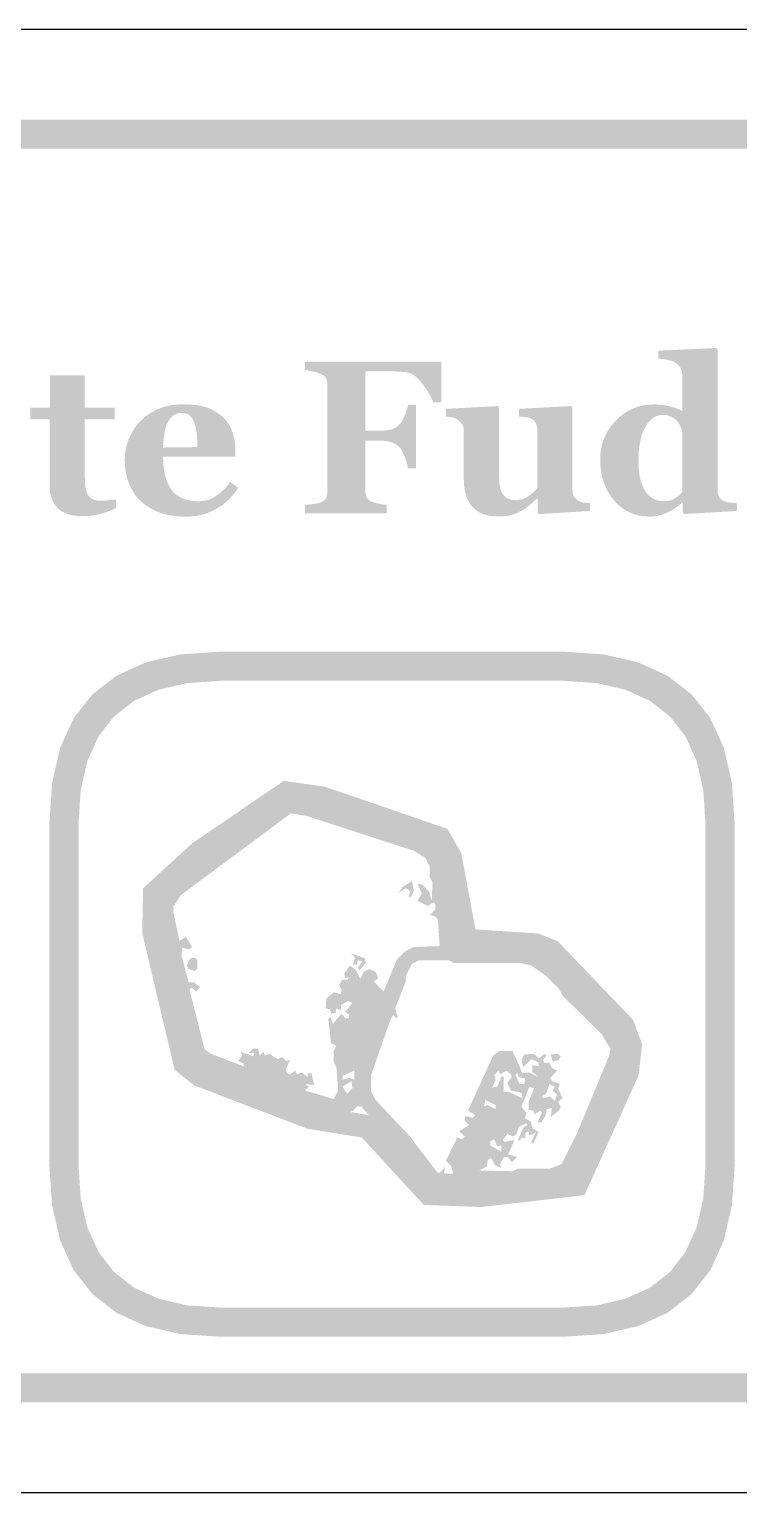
# Model space of a CAD drawing. Header units: millimetres. Extents: x 6 to 294, y 109 to 451.
# Drawn here: x 169.02 to 178.76, y 244.86 to 264.94 of the extents above; entities that cross this region are included whole.
import ezdxf

# ---------------------------------------------------------------- set-up
doc = ezdxf.new("R2010")
doc.units = ezdxf.units.MM
doc.layers.add('CUT', color=1, linetype='Continuous')
doc.layers.add('RASTER', color=7, linetype='Continuous')

msp = doc.modelspace()

# ---------------------------------------------------------------- hatches: boundary and pattern name
at = {"layer": 'RASTER'}
h = msp.add_hatch(color=7, dxfattribs=at)
h.paths.add_polyline_path([(143.2, 261.501), (143.234, 262.016), (143.337, 262.463), (143.509, 262.841), (143.75, 263.151), (144.059, 263.391), (144.438, 263.563), (144.884, 263.666), (145.4, 263.701), (202.6, 263.701), (203.116, 263.666), (203.563, 263.563), (203.941, 263.391), (204.25, 263.151), (204.491, 262.841), (204.663, 262.463), (204.766, 262.016), (204.8, 261.501), (204.8, 248.301), (204.766, 247.785), (204.663, 247.338), (204.491, 246.96), (204.25, 246.651), (203.941, 246.41), (203.563, 246.238), (203.116, 246.135), (202.6, 246.101), (145.4, 246.101), (144.884, 246.135), (144.438, 246.238), (144.059, 246.41), (143.75, 246.651), (143.509, 246.96), (143.337, 247.338), (143.234, 247.785), (143.2, 248.301)])
h.paths.add_polyline_path([(143.6, 261.501), (143.6, 248.301), (143.628, 247.879), (143.712, 247.513), (143.853, 247.204), (144.05, 246.951), (144.303, 246.754), (144.613, 246.613), (144.978, 246.529), (145.4, 246.501), (202.6, 246.501), (203.022, 246.529), (203.388, 246.613), (203.697, 246.754), (203.95, 246.951), (204.147, 247.204), (204.288, 247.513), (204.372, 247.879), (204.4, 248.301), (204.4, 261.501), (204.372, 261.923), (204.288, 262.288), (204.147, 262.598), (203.95, 262.851), (203.697, 263.048), (203.388, 263.188), (203.022, 263.273), (202.6, 263.301), (145.4, 263.301), (144.978, 263.273), (144.613, 263.188), (144.303, 263.048), (144.05, 262.851), (143.853, 262.598), (143.712, 262.288), (143.628, 261.923), (143.6, 261.501)], flags=0)
h = msp.add_hatch(color=7, dxfattribs=at)
h.paths.add_polyline_path([(178.731, 258.332), (178.009, 258.289), (177.987, 258.31), (177.987, 258.444), (177.976, 258.447), (177.958, 258.428), (177.937, 258.41), (177.915, 258.392), (177.892, 258.375), (177.867, 258.358), (177.84, 258.342), (177.812, 258.327), (177.782, 258.312), (177.752, 258.298), (177.721, 258.286), (177.69, 258.277), (177.659, 258.268), (177.628, 258.262), (177.598, 258.258), (177.566, 258.255), (177.535, 258.254), (177.463, 258.257), (177.394, 258.268), (177.328, 258.285), (177.266, 258.309), (177.206, 258.34), (177.15, 258.378), (177.097, 258.422), (177.048, 258.474), (177.003, 258.531), (176.964, 258.592), (176.931, 258.657), (176.904, 258.726), (176.883, 258.799), (176.868, 258.876), (176.859, 258.957), (176.856, 259.042), (176.859, 259.118), (176.869, 259.191), (176.886, 259.261), (176.909, 259.329), (176.94, 259.394), (176.976, 259.456), (177.02, 259.516), (177.07, 259.572), (177.125, 259.624), (177.183, 259.669), (177.244, 259.707), (177.307, 259.738), (177.374, 259.762), (177.443, 259.78), (177.515, 259.79), (177.59, 259.793), (177.619, 259.793), (177.649, 259.792), (177.678, 259.79), (177.706, 259.787), (177.734, 259.783), (177.762, 259.778), (177.789, 259.773), (177.815, 259.766), (177.841, 259.759), (177.865, 259.752), (177.888, 259.745), (177.91, 259.737), (177.93, 259.729), (177.949, 259.72), (177.967, 259.712), (177.984, 259.703), (177.984, 260.182), (177.983, 260.195), (177.982, 260.208), (177.981, 260.221), (177.978, 260.234), (177.975, 260.247), (177.971, 260.259), (177.967, 260.271), (177.962, 260.283), (177.956, 260.295), (177.95, 260.306), (177.943, 260.316), (177.936, 260.326), (177.928, 260.335), (177.92, 260.343), (177.912, 260.351), (177.903, 260.357), (177.891, 260.365), (177.879, 260.372), (177.866, 260.379), (177.852, 260.385), (177.837, 260.391), (177.822, 260.395), (177.806, 260.4), (177.79, 260.404), (177.773, 260.407), (177.755, 260.41), (177.738, 260.413), (177.721, 260.415), (177.704, 260.418), (177.687, 260.42), (177.67, 260.422), (177.653, 260.423), (177.653, 260.53), (178.444, 260.568), (178.466, 260.545), (178.466, 258.625), (178.466, 258.611), (178.467, 258.598), (178.468, 258.585), (178.47, 258.573), (178.473, 258.562), (178.476, 258.551), (178.48, 258.541), (178.484, 258.531), (178.489, 258.522), (178.494, 258.513), (178.501, 258.504), (178.508, 258.497), (178.516, 258.489), (178.524, 258.483), (178.533, 258.476), (178.543, 258.471), (178.551, 258.467), (178.56, 258.463), (178.57, 258.46), (178.581, 258.457), (178.593, 258.454), (178.605, 258.451), (178.619, 258.449), (178.633, 258.447), (178.648, 258.446), (178.662, 258.444), (178.675, 258.443), (178.687, 258.441), (178.699, 258.44), (178.71, 258.44), (178.721, 258.439), (178.731, 258.438)])
h.paths.add_polyline_path([(177.984, 258.592), (177.984, 259.42), (177.981, 259.428), (177.978, 259.437), (177.975, 259.446), (177.971, 259.455), (177.968, 259.465), (177.964, 259.475), (177.96, 259.485), (177.955, 259.495), (177.95, 259.505), (177.945, 259.515), (177.939, 259.525), (177.933, 259.535), (177.927, 259.544), (177.92, 259.554), (177.912, 259.563), (177.905, 259.572), (177.897, 259.58), (177.889, 259.587), (177.88, 259.594), (177.87, 259.601), (177.86, 259.608), (177.849, 259.614), (177.838, 259.621), (177.826, 259.626), (177.814, 259.632), (177.801, 259.637), (177.788, 259.641), (177.774, 259.644), (177.76, 259.647), (177.746, 259.648), (177.731, 259.65), (177.716, 259.65), (177.68, 259.647), (177.646, 259.64), (177.613, 259.627), (177.582, 259.609), (177.553, 259.585), (177.526, 259.557), (177.5, 259.523), (177.475, 259.484), (177.453, 259.441), (177.434, 259.393), (177.418, 259.341), (177.405, 259.285), (177.395, 259.224), (177.387, 259.159), (177.383, 259.09), (177.382, 259.017), (177.382, 258.988), (177.383, 258.959), (177.384, 258.932), (177.386, 258.904), (177.388, 258.878), (177.391, 258.853), (177.394, 258.828), (177.398, 258.804), (177.403, 258.781), (177.408, 258.758), (177.415, 258.735), (177.422, 258.714), (177.43, 258.692), (177.438, 258.672), (177.448, 258.652), (177.458, 258.632), (177.469, 258.613), (177.481, 258.595), (177.493, 258.578), (177.506, 258.563), (177.52, 258.548), (177.535, 258.534), (177.551, 258.522), (177.567, 258.51), (177.584, 258.5), (177.602, 258.491), (177.621, 258.483), (177.64, 258.477), (177.661, 258.473), (177.682, 258.469), (177.704, 258.467), (177.727, 258.466), (177.749, 258.467), (177.77, 258.468), (177.79, 258.471), (177.809, 258.475), (177.827, 258.48), (177.844, 258.486), (177.86, 258.493), (177.875, 258.501), (177.89, 258.51), (177.904, 258.519), (177.918, 258.53), (177.932, 258.541), (177.945, 258.553), (177.958, 258.565), (177.971, 258.578), (177.984, 258.592)], flags=0)
for points in [[(174.676, 259.824), (174.563, 259.824), (174.552, 259.855), (174.538, 259.886), (174.522, 259.918), (174.504, 259.95), (174.485, 259.982), (174.463, 260.015), (174.439, 260.049), (174.413, 260.083), (174.386, 260.115), (174.36, 260.144), (174.334, 260.168), (174.308, 260.189), (174.283, 260.206), (174.258, 260.219), (174.233, 260.228), (174.209, 260.233), (174.197, 260.234), (174.185, 260.236), (174.172, 260.237), (174.157, 260.238), (174.142, 260.24), (174.126, 260.241), (174.109, 260.242), (174.092, 260.243), (174.073, 260.244), (174.056, 260.245), (174.038, 260.246), (174.021, 260.246), (174.005, 260.247), (173.988, 260.247), (173.972, 260.248), (173.957, 260.248), (173.633, 260.248), (173.633, 259.432), (173.84, 259.432), (173.861, 259.432), (173.882, 259.433), (173.902, 259.434), (173.922, 259.437), (173.94, 259.439), (173.958, 259.443), (173.975, 259.447), (173.992, 259.451), (174.008, 259.457), (174.023, 259.463), (174.038, 259.471), (174.053, 259.479), (174.067, 259.488), (174.08, 259.499), (174.094, 259.51), (174.106, 259.522), (174.115, 259.532), (174.124, 259.544), (174.133, 259.557), (174.142, 259.571), (174.151, 259.587), (174.16, 259.605), (174.169, 259.624), (174.177, 259.645), (174.185, 259.666), (174.193, 259.686), (174.199, 259.706), (174.205, 259.724), (174.21, 259.742), (174.214, 259.76), (174.217, 259.776), (174.219, 259.792), (174.33, 259.792), (174.33, 258.917), (174.219, 258.917), (174.217, 258.934), (174.214, 258.952), (174.21, 258.971), (174.205, 258.991), (174.199, 259.011), (174.191, 259.032), (174.183, 259.055), (174.174, 259.078), (174.164, 259.101), (174.155, 259.121), (174.146, 259.14), (174.137, 259.156), (174.129, 259.171), (174.121, 259.184), (174.113, 259.194), (174.106, 259.203), (174.095, 259.214), (174.083, 259.225), (174.071, 259.235), (174.058, 259.244), (174.044, 259.252), (174.029, 259.26), (174.014, 259.267), (173.998, 259.273), (173.981, 259.278), (173.963, 259.283), (173.945, 259.287), (173.925, 259.29), (173.905, 259.292), (173.884, 259.294), (173.862, 259.295), (173.84, 259.295), (173.633, 259.295), (173.633, 258.607), (173.633, 258.594), (173.634, 258.582), (173.636, 258.57), (173.638, 258.558), (173.641, 258.547), (173.644, 258.536), (173.648, 258.526), (173.653, 258.517), (173.658, 258.508), (173.665, 258.499), (173.673, 258.491), (173.682, 258.483), (173.692, 258.476), (173.703, 258.469), (173.715, 258.462), (173.728, 258.456), (173.737, 258.453), (173.746, 258.45), (173.756, 258.446), (173.767, 258.443), (173.778, 258.44), (173.79, 258.438), (173.803, 258.435), (173.817, 258.432), (173.831, 258.429), (173.845, 258.427), (173.859, 258.424), (173.873, 258.422), (173.887, 258.42), (173.901, 258.418), (173.915, 258.417), (173.929, 258.415), (173.929, 258.301), (172.808, 258.301), (172.808, 258.415), (172.819, 258.416), (172.831, 258.417), (172.844, 258.419), (172.858, 258.42), (172.872, 258.422), (172.888, 258.424), (172.904, 258.426), (172.921, 258.428), (172.938, 258.43), (172.954, 258.432), (172.968, 258.434), (172.981, 258.436), (172.992, 258.439), (173.003, 258.442), (173.012, 258.444), (173.019, 258.447), (173.032, 258.453), (173.044, 258.459), (173.054, 258.465), (173.064, 258.472), (173.073, 258.479), (173.08, 258.487), (173.087, 258.496), (173.093, 258.504), (173.097, 258.514), (173.102, 258.524), (173.105, 258.535), (173.108, 258.546), (173.11, 258.558), (173.112, 258.571), (173.113, 258.584), (173.113, 258.598), (173.113, 260.064), (173.113, 260.077), (173.112, 260.089), (173.11, 260.1), (173.108, 260.111), (173.106, 260.122), (173.103, 260.132), (173.099, 260.142), (173.095, 260.152), (173.09, 260.161), (173.083, 260.17), (173.076, 260.178), (173.067, 260.186), (173.057, 260.193), (173.045, 260.201), (173.033, 260.207), (173.019, 260.214), (173.009, 260.218), (172.997, 260.222), (172.985, 260.227), (172.972, 260.231), (172.958, 260.235), (172.943, 260.239), (172.927, 260.242), (172.911, 260.246), (172.895, 260.25), (172.879, 260.253), (172.865, 260.256), (172.852, 260.258), (172.839, 260.26), (172.828, 260.262), (172.818, 260.264), (172.808, 260.265), (172.808, 260.379), (174.676, 260.379)], [(170.213, 258.368), (170.189, 258.358), (170.165, 258.348), (170.14, 258.339), (170.116, 258.329), (170.09, 258.32), (170.065, 258.311), (170.038, 258.303), (170.012, 258.294), (169.984, 258.286), (169.956, 258.28), (169.925, 258.274), (169.893, 258.269), (169.86, 258.266), (169.825, 258.263), (169.789, 258.262), (169.751, 258.261), (169.696, 258.263), (169.644, 258.268), (169.596, 258.277), (169.552, 258.289), (169.512, 258.305), (169.475, 258.324), (169.442, 258.346), (169.412, 258.373), (169.386, 258.402), (169.364, 258.434), (169.345, 258.469), (169.329, 258.508), (169.317, 258.549), (169.308, 258.593), (169.303, 258.64), (169.302, 258.69), (169.302, 259.59), (169.038, 259.59), (169.038, 259.748), (169.307, 259.748), (169.307, 260.192), (169.783, 260.192), (169.783, 259.748), (170.194, 259.748), (170.194, 259.59), (169.786, 259.59), (169.786, 258.787), (169.787, 258.746), (169.789, 258.708), (169.793, 258.673), (169.798, 258.641), (169.805, 258.612), (169.813, 258.586), (169.823, 258.563), (169.834, 258.544), (169.847, 258.527), (169.863, 258.513), (169.88, 258.5), (169.9, 258.49), (169.923, 258.482), (169.948, 258.477), (169.975, 258.473), (170.005, 258.472), (170.015, 258.472), (170.026, 258.473), (170.039, 258.473), (170.052, 258.474), (170.066, 258.474), (170.081, 258.475), (170.097, 258.477), (170.115, 258.478), (170.131, 258.48), (170.147, 258.481), (170.161, 258.483), (170.174, 258.484), (170.186, 258.486), (170.196, 258.488), (170.205, 258.489), (170.213, 258.491)], [(176.718, 258.332), (176.019, 258.289), (175.997, 258.31), (175.997, 258.501), (175.989, 258.501), (175.976, 258.49), (175.964, 258.479), (175.951, 258.468), (175.939, 258.457), (175.927, 258.446), (175.915, 258.435), (175.903, 258.424), (175.891, 258.413), (175.879, 258.402), (175.866, 258.392), (175.853, 258.382), (175.839, 258.372), (175.824, 258.362), (175.809, 258.353), (175.794, 258.343), (175.778, 258.334), (175.759, 258.325), (175.741, 258.316), (175.723, 258.308), (175.705, 258.3), (175.687, 258.293), (175.67, 258.287), (175.653, 258.281), (175.636, 258.276), (175.619, 258.271), (175.599, 258.268), (175.578, 258.264), (175.554, 258.262), (175.529, 258.26), (175.502, 258.258), (175.473, 258.257), (175.442, 258.257), (175.388, 258.259), (175.338, 258.265), (175.291, 258.276), (175.247, 258.29), (175.206, 258.309), (175.168, 258.332), (175.134, 258.359), (175.103, 258.39), (175.075, 258.425), (175.051, 258.464), (175.031, 258.506), (175.015, 258.551), (175.002, 258.6), (174.992, 258.652), (174.987, 258.708), (174.985, 258.767), (174.985, 259.426), (174.985, 259.44), (174.984, 259.453), (174.982, 259.466), (174.98, 259.478), (174.977, 259.489), (174.973, 259.5), (174.968, 259.51), (174.963, 259.519), (174.957, 259.528), (174.951, 259.536), (174.945, 259.545), (174.938, 259.553), (174.93, 259.561), (174.922, 259.568), (174.913, 259.575), (174.905, 259.583), (174.897, 259.588), (174.889, 259.593), (174.88, 259.597), (174.871, 259.601), (174.861, 259.605), (174.851, 259.608), (174.84, 259.611), (174.828, 259.614), (174.817, 259.616), (174.805, 259.618), (174.794, 259.62), (174.784, 259.622), (174.773, 259.623), (174.763, 259.625), (174.753, 259.626), (174.743, 259.626), (174.743, 259.733), (175.454, 259.771), (175.47, 259.75), (175.47, 258.775), (175.471, 258.739), (175.474, 258.705), (175.478, 258.673), (175.484, 258.644), (175.493, 258.618), (175.503, 258.594), (175.514, 258.572), (175.528, 258.553), (175.543, 258.536), (175.559, 258.521), (175.577, 258.509), (175.596, 258.499), (175.617, 258.491), (175.639, 258.485), (175.662, 258.482), (175.687, 258.481), (175.712, 258.482), (175.737, 258.484), (175.762, 258.489), (175.785, 258.495), (175.808, 258.502), (175.831, 258.511), (175.853, 258.522), (175.874, 258.535), (175.894, 258.549), (175.912, 258.563), (175.929, 258.577), (175.945, 258.591), (175.96, 258.606), (175.973, 258.621), (175.984, 258.636), (175.994, 258.651), (175.994, 259.44), (175.994, 259.453), (175.993, 259.465), (175.992, 259.476), (175.99, 259.488), (175.987, 259.499), (175.984, 259.509), (175.98, 259.52), (175.975, 259.53), (175.97, 259.539), (175.965, 259.549), (175.959, 259.557), (175.952, 259.566), (175.945, 259.574), (175.937, 259.581), (175.929, 259.588), (175.92, 259.594), (175.913, 259.598), (175.905, 259.602), (175.897, 259.606), (175.888, 259.609), (175.878, 259.612), (175.867, 259.614), (175.856, 259.616), (175.844, 259.618), (175.832, 259.619), (175.82, 259.62), (175.807, 259.622), (175.795, 259.623), (175.782, 259.624), (175.769, 259.625), (175.757, 259.626), (175.744, 259.626), (175.744, 259.733), (176.454, 259.771), (176.476, 259.75), (176.476, 258.619), (176.477, 258.606), (176.478, 258.594), (176.479, 258.582), (176.481, 258.571), (176.484, 258.561), (176.488, 258.55), (176.492, 258.541), (176.497, 258.532), (176.502, 258.523), (176.508, 258.514), (176.515, 258.506), (176.522, 258.498), (176.53, 258.491), (176.538, 258.484), (176.547, 258.477), (176.557, 258.471), (176.564, 258.466), (176.572, 258.463), (176.58, 258.459), (176.589, 258.456), (176.598, 258.453), (176.608, 258.451), (176.618, 258.448), (176.629, 258.447), (176.641, 258.445), (176.652, 258.444), (176.663, 258.442), (176.674, 258.441), (176.685, 258.44), (176.696, 258.44), (176.707, 258.439), (176.718, 258.438)]]:
    msp.add_hatch(color=7, dxfattribs=at).paths.add_polyline_path(points)
h = msp.add_hatch(color=7, dxfattribs=at)
h.paths.add_polyline_path([(171.89, 258.651), (171.877, 258.63), (171.863, 258.61), (171.848, 258.59), (171.833, 258.57), (171.818, 258.55), (171.801, 258.531), (171.784, 258.512), (171.766, 258.493), (171.748, 258.475), (171.729, 258.458), (171.709, 258.441), (171.689, 258.425), (171.668, 258.409), (171.646, 258.394), (171.624, 258.38), (171.601, 258.367), (171.577, 258.353), (171.552, 258.341), (171.527, 258.329), (171.503, 258.318), (171.478, 258.308), (171.453, 258.298), (171.428, 258.29), (171.403, 258.282), (171.377, 258.276), (171.351, 258.27), (171.323, 258.265), (171.295, 258.261), (171.266, 258.258), (171.235, 258.256), (171.204, 258.254), (171.172, 258.254), (171.119, 258.255), (171.067, 258.258), (171.018, 258.263), (170.97, 258.269), (170.924, 258.278), (170.88, 258.289), (170.838, 258.301), (170.798, 258.315), (170.759, 258.331), (170.723, 258.349), (170.687, 258.368), (170.654, 258.388), (170.622, 258.409), (170.593, 258.432), (170.564, 258.456), (170.538, 258.481), (170.513, 258.508), (170.49, 258.535), (170.468, 258.564), (170.448, 258.594), (170.43, 258.626), (170.413, 258.658), (170.398, 258.692), (170.385, 258.726), (170.373, 258.762), (170.363, 258.799), (170.354, 258.836), (170.347, 258.874), (170.341, 258.912), (170.337, 258.952), (170.335, 258.992), (170.334, 259.033), (170.335, 259.07), (170.338, 259.107), (170.342, 259.144), (170.348, 259.18), (170.356, 259.215), (170.365, 259.25), (170.376, 259.285), (170.389, 259.32), (170.404, 259.353), (170.42, 259.386), (170.437, 259.418), (170.456, 259.449), (170.476, 259.479), (170.498, 259.508), (170.521, 259.536), (170.545, 259.563), (170.571, 259.589), (170.598, 259.613), (170.627, 259.636), (170.658, 259.658), (170.69, 259.678), (170.724, 259.697), (170.759, 259.715), (170.796, 259.732), (170.835, 259.747), (170.874, 259.76), (170.915, 259.771), (170.957, 259.78), (171, 259.787), (171.044, 259.792), (171.089, 259.795), (171.135, 259.796), (171.186, 259.796), (171.233, 259.793), (171.279, 259.789), (171.322, 259.784), (171.363, 259.777), (171.402, 259.768), (171.438, 259.758), (171.472, 259.747), (171.505, 259.734), (171.535, 259.719), (171.565, 259.704), (171.593, 259.687), (171.619, 259.669), (171.645, 259.65), (171.668, 259.63), (171.691, 259.609), (171.711, 259.588), (171.73, 259.565), (171.747, 259.542), (171.763, 259.518), (171.777, 259.493), (171.79, 259.467), (171.802, 259.44), (171.812, 259.412), (171.821, 259.383), (171.829, 259.354), (171.835, 259.325), (171.841, 259.296), (171.845, 259.266), (171.848, 259.235), (171.85, 259.205), (171.85, 259.174), (171.85, 259.079), (170.86, 259.079), (170.862, 259.006), (170.867, 258.937), (170.876, 258.874), (170.889, 258.814), (170.905, 258.759), (170.925, 258.709), (170.949, 258.663), (170.976, 258.622), (171.007, 258.585), (171.042, 258.553), (171.082, 258.526), (171.126, 258.504), (171.174, 258.487), (171.226, 258.475), (171.283, 258.467), (171.344, 258.465), (171.377, 258.466), (171.411, 258.47), (171.443, 258.475), (171.474, 258.484), (171.505, 258.494), (171.534, 258.507), (171.563, 258.523), (171.591, 258.54), (171.618, 258.56), (171.644, 258.581), (171.669, 258.603), (171.693, 258.626), (171.716, 258.65), (171.738, 258.676), (171.759, 258.703), (171.779, 258.731)])
h.paths.add_polyline_path([(171.33, 259.208), (171.33, 259.23), (171.33, 259.252), (171.329, 259.274), (171.328, 259.297), (171.327, 259.319), (171.325, 259.342), (171.324, 259.365), (171.322, 259.388), (171.319, 259.41), (171.316, 259.432), (171.313, 259.452), (171.309, 259.472), (171.305, 259.49), (171.301, 259.507), (171.296, 259.523), (171.291, 259.539), (171.284, 259.555), (171.277, 259.571), (171.27, 259.585), (171.261, 259.599), (171.252, 259.611), (171.243, 259.623), (171.233, 259.633), (171.223, 259.643), (171.211, 259.651), (171.2, 259.658), (171.187, 259.664), (171.174, 259.669), (171.16, 259.673), (171.145, 259.676), (171.13, 259.677), (171.114, 259.678), (171.086, 259.676), (171.06, 259.671), (171.035, 259.662), (171.012, 259.649), (170.99, 259.633), (170.97, 259.613), (170.951, 259.59), (170.933, 259.563), (170.917, 259.533), (170.904, 259.498), (170.891, 259.459), (170.881, 259.416), (170.873, 259.369), (170.867, 259.317), (170.863, 259.261), (170.86, 259.202)], flags=0)
h = msp.add_hatch(color=7, dxfattribs=at)
h.paths.add_polyline_path([(169.3, 254.051), (169.337, 254.602), (169.447, 255.079), (169.63, 255.483), (169.888, 255.813), (170.218, 256.07), (170.622, 256.254), (171.099, 256.364), (171.65, 256.401), (176.35, 256.401), (176.901, 256.364), (177.378, 256.254), (177.782, 256.07), (178.112, 255.813), (178.37, 255.483), (178.553, 255.079), (178.663, 254.602), (178.7, 254.051), (178.7, 249.351), (178.663, 248.8), (178.553, 248.323), (178.37, 247.919), (178.112, 247.588), (177.782, 247.331), (177.378, 247.148), (176.901, 247.038), (176.35, 247.001), (171.65, 247.001), (171.099, 247.038), (170.622, 247.148), (170.218, 247.331), (169.888, 247.588), (169.63, 247.919), (169.447, 248.323), (169.337, 248.8), (169.3, 249.351)])
h.paths.add_polyline_path([(169.7, 254.051), (169.7, 249.351), (169.73, 248.894), (169.822, 248.498), (169.974, 248.163), (170.188, 247.888), (170.462, 247.675), (170.797, 247.523), (171.193, 247.431), (171.65, 247.401), (176.35, 247.401), (176.807, 247.431), (177.203, 247.523), (177.538, 247.675), (177.813, 247.888), (178.026, 248.163), (178.178, 248.498), (178.27, 248.894), (178.3, 249.351), (178.3, 254.051), (178.27, 254.508), (178.178, 254.904), (178.026, 255.239), (177.813, 255.513), (177.538, 255.727), (177.203, 255.879), (176.807, 255.97), (176.35, 256.001), (171.65, 256.001), (171.193, 255.97), (170.797, 255.879), (170.462, 255.727), (170.188, 255.513), (169.974, 255.239), (169.822, 254.904), (169.73, 254.508), (169.7, 254.051)], flags=0)
h = msp.add_hatch(color=7, dxfattribs=at)
h.paths.add_polyline_path([(172.516, 254.629), (173.08, 254.548), (174.76, 253.97), (174.95, 253.638), (175.145, 252.59), (176.01, 252.534), (176.275, 252.427), (177.308, 251.348), (177.431, 251.014), (177.384, 250.589), (176.64, 248.943), (175.222, 248.781), (174.436, 248.81), (173.585, 249.735), (172.835, 249.857), (171.287, 250.45), (171.019, 250.661), (170.573, 252.542), (170.586, 253.155), (171.257, 253.77)])
h.paths.add_polyline_path([(172.594, 254.294), (171.456, 253.518), (170.903, 253.012), (170.894, 252.576), (171.305, 250.844), (171.447, 250.732), (172.919, 250.167), (173.746, 250.033), (174.581, 249.125), (175.209, 249.102), (176.423, 249.241), (177.071, 250.674), (177.105, 250.974), (177.03, 251.175), (176.091, 252.156), (175.938, 252.218), (174.876, 252.287), (174.645, 253.526), (174.542, 253.707), (173.005, 254.236), (172.594, 254.294)], flags=0)
h = msp.add_hatch(color=7, dxfattribs=at)
h.paths.add_polyline_path([(172.624, 254.392), (172.687, 254.403), (173.2, 254.256), (174.409, 253.853), (174.604, 253.754), (174.739, 253.486), (174.911, 252.339), (175.912, 252.314), (176.07, 252.251), (176.363, 251.995), (176.487, 251.826), (177.022, 251.298), (177.132, 251.152), (177.195, 251.031), (177.195, 250.811), (176.473, 249.151), (176.205, 249.088), (175.326, 249.052), (175.252, 249.015), (174.593, 249.015), (174.325, 249.261), (174.274, 249.356), (174.105, 249.517), (174.054, 249.613), (173.577, 250.162), (173.519, 250.162), (173.467, 250.104), (173.273, 250.005), (173.053, 250.041), (171.514, 250.628), (171.32, 250.727), (171.246, 250.8), (171.147, 251.068), (170.927, 252.167), (170.818, 252.534), (170.781, 252.937), (170.88, 253.131), (170.99, 253.241), (172.309, 254.23)])
h.paths.add_polyline_path([(172.613, 254.183), (171.1, 253.058), (171.001, 252.9), (171.001, 252.827), (171.085, 252.435), (171.173, 252.486), (171.257, 252.35), (171.221, 252.314), (171.122, 252.339), (171.111, 252.24), (171.21, 251.863), (171.283, 251.863), (171.367, 251.801), (171.32, 251.738), (171.246, 251.79), (171.221, 251.764), (171.43, 250.947), (171.514, 250.884), (171.965, 250.712), (171.965, 250.749), (171.891, 250.785), (171.943, 250.859), (171.928, 250.91), (172.1, 250.848), (172.111, 250.895), (172.038, 250.895), (172.1, 250.958), (172.163, 250.947), (172.185, 250.859), (172.236, 250.91), (172.258, 250.859), (172.32, 250.884), (172.43, 250.811), (172.492, 250.837), (172.551, 250.785), (172.602, 250.8), (172.54, 250.664), (172.566, 250.617), (172.602, 250.602), (172.676, 250.653), (172.698, 250.602), (172.76, 250.628), (172.844, 250.565), (172.844, 250.617), (172.896, 250.617), (172.932, 250.455), (172.808, 250.47), (172.859, 250.434), (172.808, 250.382), (173.2, 250.261), (173.262, 250.382), (173.236, 250.701), (173.2, 250.774), (173.2, 250.921), (173.236, 250.994), (173.163, 251.031), (173.126, 251.361), (173.152, 251.386), (173.189, 251.298), (173.31, 251.434), (173.357, 251.372), (173.409, 251.372), (173.409, 251.423), (173.357, 251.46), (173.456, 251.581), (173.394, 251.606), (173.299, 251.555), (173.299, 251.482), (173.236, 251.507), (173.225, 251.445), (173.163, 251.434), (173.152, 251.496), (173.09, 251.507), (173.101, 251.643), (173.2, 251.727), (173.299, 251.702), (173.31, 251.764), (173.273, 251.837), (173.321, 251.9), (173.394, 251.9), (173.409, 251.936), (173.357, 251.922), (173.346, 251.984), (173.42, 252.094), (173.504, 252.031), (173.566, 251.911), (173.614, 252.009), (173.687, 252.046), (173.775, 252.009), (173.812, 251.922), (173.75, 251.874), (173.885, 251.738), (174.068, 252.178), (174.178, 252.288), (174.299, 252.35), (174.655, 252.361), (174.629, 252.717), (174.604, 252.764), (174.519, 252.79), (174.593, 252.863), (174.593, 252.937), (174.567, 252.962), (174.494, 252.911), (174.347, 252.984), (174.409, 253.083), (174.347, 253.219), (174.42, 253.204), (174.508, 253.109), (174.545, 252.984), (174.556, 253.23), (174.519, 253.303), (174.519, 253.45), (174.457, 253.571), (174.299, 253.67), (172.833, 254.146)], flags=0)
h.paths.add_polyline_path([(174.274, 253.256), (174.299, 253.12), (174.252, 253.021), (174.226, 253.047), (174.252, 253.109), (174.189, 253.157), (174.09, 253.094), (174.142, 253.168)], flags=0)
h.paths.add_polyline_path([(173.431, 252.266), (173.629, 252.193), (173.64, 252.13), (173.555, 252.031), (173.53, 252.057), (173.592, 252.156), (173.53, 252.167), (173.519, 252.105), (173.467, 252.105), (173.493, 252.204)], flags=0)
h.paths.add_polyline_path([(171.232, 252.193), (171.294, 252.204), (171.331, 252.167), (171.331, 252.057), (171.294, 252.02), (171.21, 252.046), (171.184, 252.094)], flags=0)
h.paths.add_polyline_path([(174.373, 252.167), (174.274, 252.119), (174.189, 251.947), (174.189, 251.874), (174.043, 251.507), (174.079, 251.397), (174.054, 251.372), (174.017, 251.423), (173.969, 251.324), (173.713, 250.591), (173.713, 250.371), (173.775, 250.25), (174.237, 249.759), (174.618, 249.261), (174.655, 249.246), (174.728, 249.334), (174.713, 249.246), (174.812, 249.235), (174.838, 249.246), (174.812, 249.345), (174.739, 249.418), (174.897, 249.737), (174.959, 249.711), (174.996, 249.748), (174.922, 249.821), (175.058, 249.906), (174.996, 249.968), (175.007, 250.03), (175.106, 250.005), (175.142, 250.041), (175.043, 250.104), (175.388, 250.859), (175.472, 250.921), (175.655, 250.921), (175.791, 250.617), (175.875, 250.628), (176.011, 250.565), (175.923, 250.639), (175.923, 250.727), (176.011, 250.712), (176.011, 250.763), (175.912, 250.811), (175.802, 250.701), (175.776, 250.8), (175.813, 250.873), (175.949, 250.884), (176.011, 250.822), (176.095, 250.884), (176.121, 250.859), (176.07, 250.8), (176.084, 250.763), (176.157, 250.763), (176.194, 250.69), (176.267, 250.653), (176.168, 250.554), (176.194, 250.507), (176.304, 250.47), (176.278, 250.408), (176.341, 250.272), (176.278, 250.225), (176.315, 250.151), (176.289, 250.104), (176.179, 250.016), (176.194, 250.14), (176.121, 250.126), (176.106, 250.03), (176.048, 249.942), (175.996, 249.942), (176.059, 250.078), (176.033, 250.104), (175.96, 250.052), (175.938, 250.104), (175.875, 250.115), (175.875, 250.225), (175.949, 250.408), (175.886, 250.434), (175.776, 250.162), (175.839, 250.078), (175.828, 249.994), (175.901, 249.957), (175.923, 249.869), (176.011, 249.81), (175.938, 249.649), (175.912, 249.675), (175.974, 249.81), (175.886, 249.759), (175.875, 249.821), (175.828, 249.796), (175.828, 249.722), (175.776, 249.737), (175.754, 249.686), (175.729, 249.711), (175.813, 249.884), (175.864, 249.906), (175.839, 249.931), (175.74, 249.884), (175.703, 249.774), (175.655, 249.748), (175.582, 249.785), (175.52, 249.7), (175.545, 249.675), (175.681, 249.7), (175.593, 249.503), (175.718, 249.466), (175.644, 249.393), (175.593, 249.466), (175.534, 249.466), (175.483, 249.371), (175.498, 249.319), (175.41, 249.356), (175.362, 249.455), (175.315, 249.429), (175.3, 249.334), (175.19, 249.283), (175.655, 249.272), (175.729, 249.308), (176.168, 249.308), (176.326, 249.371), (176.535, 249.785), (176.975, 250.848), (177, 250.947), (176.876, 251.152), (176.341, 251.68), (176.289, 251.775), (176.106, 251.958), (175.912, 252.094), (175.765, 252.13), (174.849, 252.13), (174.776, 252.167)], flags=0)
h.paths.add_polyline_path([(176.179, 250.873), (176.278, 250.884), (176.315, 250.848), (176.289, 250.8), (176.205, 250.774)], flags=0)
h.paths.add_polyline_path([(173.482, 250.653), (173.321, 250.58), (173.321, 250.529), (173.42, 250.554), (173.482, 250.529)], flags=0)
h.paths.add_polyline_path([(175.461, 250.653), (175.399, 250.591), (175.424, 250.529), (175.373, 250.419), (175.446, 250.434), (175.498, 250.565), (175.534, 250.58), (175.534, 250.36), (175.608, 250.36), (175.791, 250.272), (175.776, 250.346), (175.63, 250.382), (175.582, 250.481), (175.644, 250.565), (175.63, 250.602), (175.571, 250.653), (175.483, 250.602)], flags=0)
h.paths.add_polyline_path([(175.718, 250.617), (175.692, 250.591), (175.754, 250.47), (175.813, 250.47), (175.828, 250.543), (175.74, 250.565)], flags=0)
h.paths.add_polyline_path([(173.445, 250.507), (173.321, 250.434), (173.383, 250.335), (173.456, 250.408)], flags=0)
h.paths.add_polyline_path([(176.157, 250.47), (176.121, 250.346), (176.059, 250.298), (176.07, 250.272), (176.168, 250.298), (176.231, 250.236), (176.267, 250.324), (176.205, 250.371), (176.231, 250.434)], flags=0)
h.paths.add_polyline_path([(175.278, 250.25), (175.263, 250.162), (175.315, 250.177), (175.424, 250.126), (175.424, 250.177)], flags=0)
h.paths.add_polyline_path([(175.399, 249.711), (175.351, 249.686), (175.351, 249.627), (175.498, 249.539), (175.498, 249.627), (175.446, 249.613)], flags=0)

# ---------------------------------------------------------------- linework, layer by layer
at = {"layer": 'CUT'}
for points in [[(144.999, 264.941), (203.001, 264.941)], [(203.001, 244.861), (144.999, 244.861)]]:
    msp.add_lwpolyline(points, dxfattribs=at)

doc.saveas('drawing.dxf')
